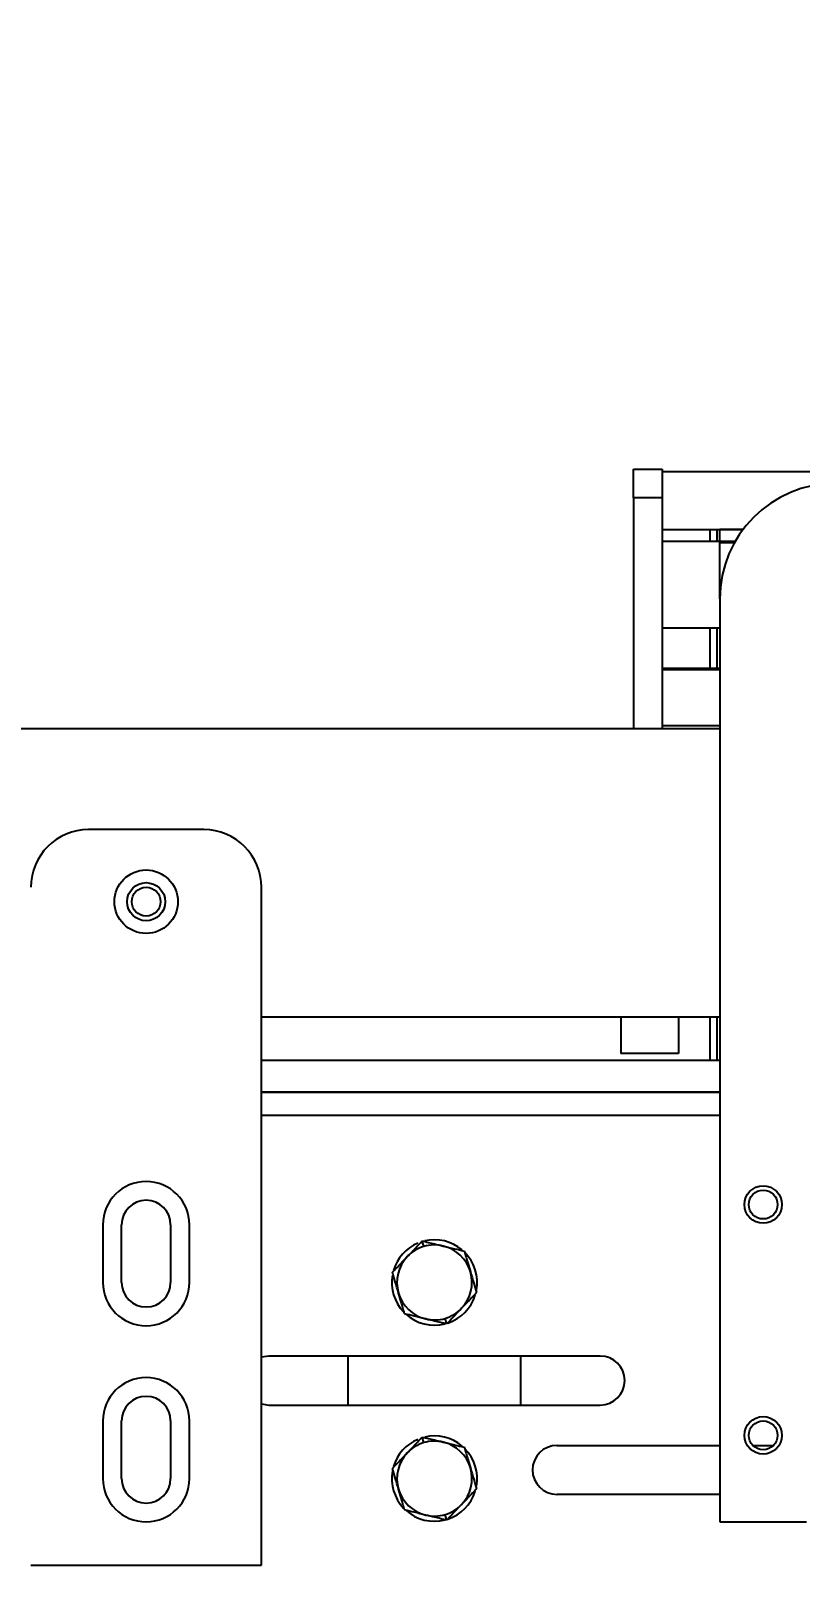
# Model space of a CAD drawing. Header units: millimetres. Extents: x 10 to 584, y 10 to 410.
# Drawn here: x 94.5 to 103.39, y 285.99 to 303.91 of the extents above; entities that cross this region are included whole.
import ezdxf

# ---------------------------------------------------------------- set-up
doc = ezdxf.new("R2010")
doc.units = ezdxf.units.MM
doc.layers.add('2', color=1, linetype='Continuous')
doc.styles.add('SLDTEXTSTYLE0', font='TXT', dxfattribs={"width": 0.7})
doc.dimstyles.new('SLDDIMSTYLE0', dxfattribs={"dimtxt": 3.5, "dimasz": 3.5, "dimexe": 0, "dimexo": 0.0625, "dimgap": 0.875, "dimtad": 1, "dimlfac": 15, "dimrnd": 1e-09, "dimzin": 12, "dimdsep": 46, "dimtxsty": 'SLDTEXTSTYLE0', "dimsah": 1, "dimcen": 0.09, "dimadec": 0, "dimazin": 3, "dimtfac": 1, "dimtofl": 0, "dimtmove": 0, "dimatfit": 3, "dimfxl": 0, "dimfrac": 2, "dimtolj": 1, "dimtzin": 12, "dimarcsym": 0})

# ---------------------------------------------------------------- blocks, each defined once
blk = doc.blocks.new('_D')
at = {"layer": '2', "color": 1}
for p, q in [((167.502, 346.778), (43.502, 346.778)), ((44.502, 346.778), (44.502, 225.845)), ((181.576, 225.845), (43.502, 225.845))]:
    blk.add_line(p, q, dxfattribs=at)
for points in [[(44.502, 346.778), (43.963, 343.278), (45.04, 343.278)], [(44.502, 225.845), (45.04, 229.345), (43.963, 229.345)]]:
    blk.add_solid(points, dxfattribs=at)
at = {"layer": '2', "color": 1, "insert": (39.99, 278.663), "char_height": 3.5, "attachment_point": 1, "rotation": 90, "style": 'SLDTEXTSTYLE0'}
blk.add_mtext('1814', dxfattribs=at)

msp = doc.modelspace()

# ---------------------------------------------------------------- linework, layer by layer
at = {"color": 7, "linetype": 'Continuous', "lineweight": 25}
for p, q in [((101.46849, 298.84498), (101.80183, 298.84498)), ((101.46849, 298.51165), (101.46849, 298.84498)), ((101.80183, 298.84498), (101.80183, 298.51165)), ((104.83516, 298.81165), (101.80183, 298.81165)), ((101.46849, 298.51165), (101.46849, 295.84498)), ((101.80183, 298.51165), (101.46849, 298.51165)), ((101.80183, 298.51165), (101.80183, 295.84498)), ((101.80183, 298.14498), (102.73516, 298.14498)), ((102.35516, 298.01165), (102.35516, 298.14498)), ((102.43516, 298.01165), (102.43516, 298.14498)), ((102.73516, 298.14498), (102.46849, 298.14498)), ((102.46849, 298.01165), (102.46849, 298.14498)), ((101.80183, 298.01165), (102.46849, 298.01165)), ((102.46849, 297.34498), (102.46849, 298.01165)), ((102.46849, 298.01165), (102.64712, 298.01165)), ((102.46849, 297.34498), (102.46849, 297.99165)), ((102.46849, 297.34498), (102.46849, 286.67831)), ((101.80183, 297.01165), (102.46849, 297.01165)), ((102.35516, 296.54498), (102.35516, 297.01165)), ((102.43516, 296.54498), (102.43516, 297.01165)), ((101.80183, 296.54498), (102.46849, 296.54498)), ((85.80183, 295.84498), (102.46849, 295.84498)), ((102.46849, 295.87831), (101.80183, 295.87831)), ((96.50183, 294.67832), (95.16849, 294.67832)), ((97.16849, 286.17832), (97.16849, 294.01165)), ((102.46849, 292.51165), (97.16849, 292.51165)), ((101.32227, 292.51165), (101.32227, 292.09165)), ((101.98894, 292.51165), (101.98894, 292.09165)), ((102.35516, 292.01165), (102.35516, 292.51165)), ((102.43516, 292.01165), (102.43516, 292.51165)), ((102.46849, 292.01165), (97.16849, 292.01165)), ((101.98894, 292.09165), (101.32227, 292.09165)), ((102.46849, 291.64498), (97.16849, 291.64498)), ((97.16849, 291.64498), (102.46849, 291.64498)), ((95.33516, 290.11165), (95.33516, 289.44498)), ((95.55183, 289.44498), (95.55183, 290.11165)), ((96.11849, 290.11165), (96.11849, 289.44498)), ((96.33516, 289.44498), (96.33516, 290.11165)), ((99.04584, 289.8606), (99.02687, 289.92489)), ((99.31012, 288.96507), (99.29114, 289.02937)), ((97.25183, 288.59498), (97.16849, 288.58245)), ((101.08516, 288.59498), (97.25183, 288.59498)), ((98.16849, 288.59498), (98.16849, 288.02832)), ((100.16849, 288.02832), (100.16849, 288.59498)), ((97.16849, 288.04085), (97.25183, 288.02832)), ((97.25183, 288.02832), (101.08516, 288.02832)), ((95.33516, 287.84498), (95.33516, 287.17832)), ((95.55183, 287.17832), (95.55183, 287.84498)), ((96.11849, 287.84498), (96.11849, 287.17832)), ((96.33516, 287.17832), (96.33516, 287.84498)), ((99.04584, 287.59393), (99.02687, 287.65823)), ((100.58516, 287.5617), (102.46849, 287.5617)), ((102.84942, 287.5617), (103.08757, 287.5617)), ((102.46849, 286.99503), (100.58516, 286.99503)), ((99.31012, 286.69841), (99.29114, 286.7627)), ((102.46849, 286.67831), (103.46849, 286.67831)), ((94.50183, 286.17832), (97.16849, 286.17832))]:
    msp.add_line(p, q, dxfattribs=at)
at = {"color": 59, "linetype": 'Continuous', "lineweight": 25}
for p, q in [((102.63581, 297.99165), (102.46849, 297.99165)), ((102.46849, 296.52498), (101.80183, 296.52498)), ((97.16849, 291.37831), (102.46849, 291.37831))]:
    msp.add_line(p, q, dxfattribs=at)
at = {"color": 7, "linetype": 'Continuous', "lineweight": 25}
for centre, radius in [((95.83516, 293.84498), 0.36667), ((95.83516, 293.84498), 0.22), ((95.83516, 293.84498), 0.16667), ((102.96849, 290.34498), 0.21667), ((102.96849, 290.34498), 0.16667), ((102.96849, 287.67831), 0.21667), ((102.96849, 287.67831), 0.16667)]:
    msp.add_circle(centre, radius, dxfattribs=at)
for centre, radius, start, end in [((103.80183, 297.34498), 1.33333, 90, 180), ((95.16849, 294.01165), 0.66667, 90, 180), ((96.50183, 294.01165), 0.66667, 0, 90), ((95.83516, 290.11165), 0.5, 0, 180), ((95.83516, 290.11165), 0.28333, 0, 180), ((99.16849, 289.44498), 0.49333, 113.191319, 163.668754), ((99.16849, 289.44498), 0.43333, 106.441619, 136.441619), ((99.16849, 289.44498), 0.43333, 76.441619, 106.441619), ((99.16849, 289.44498), 0.49333, 49.77249, 103.268301), ((99.16849, 289.44498), 0.43333, 16.441619, 76.441619), ((99.16849, 289.44498), 0.43333, 136.441619, 196.441619), ((99.16849, 289.44498), 0.49333, 349.761557, 44.510393), ((99.16849, 289.44498), 0.49333, 170.120463, 223.594656), ((99.16849, 289.44498), 0.43333, 316.441619, 16.441619), ((95.83516, 289.44498), 0.5, 180, 0), ((95.83516, 289.44498), 0.28333, 180, 0), ((99.16849, 289.44498), 0.43333, 196.441619, 256.441619), ((99.16849, 289.44498), 0.49333, 288.22981, 342.930424), ((99.16849, 289.44498), 0.43333, 286.441619, 316.441619), ((99.16849, 289.44498), 0.49333, 227.910523, 284.316481), ((99.16849, 289.44498), 0.43333, 256.441619, 286.441619), ((101.08516, 288.31165), 0.28333, 270, 90), ((95.83516, 287.84498), 0.5, 0, 180), ((95.83516, 287.84498), 0.28333, 0, 180), ((99.16849, 287.17832), 0.49333, 49.77249, 103.268301), ((99.16849, 287.17832), 0.49333, 113.191319, 163.668754), ((99.16849, 287.17832), 0.43333, 106.441619, 136.441619), ((99.16849, 287.17832), 0.43333, 76.441619, 106.441619), ((99.16849, 287.17832), 0.43333, 16.441619, 76.441619), ((99.16849, 287.17832), 0.49333, 349.761557, 44.510393), ((100.58516, 287.27837), 0.28333, 90, 270), ((99.16849, 287.17832), 0.43333, 136.441619, 196.441619), ((95.83516, 287.17832), 0.5, 180, 0), ((95.83516, 287.17832), 0.28333, 180, 0), ((99.16849, 287.17832), 0.49333, 170.120463, 223.594656), ((99.16849, 287.17832), 0.43333, 316.441619, 16.441619), ((99.16849, 287.17832), 0.43333, 196.441619, 256.441619), ((99.16849, 287.17832), 0.49333, 288.22981, 342.930424), ((99.16849, 287.17832), 0.49333, 227.910523, 284.316481), ((99.16849, 287.17832), 0.43333, 286.441619, 316.441619), ((99.16849, 287.17832), 0.43333, 256.441619, 286.441619)]:
    msp.add_arc(centre, radius, start, end, dxfattribs=at)
for points, knots in [([(98.85447, 289.74359), (98.88574, 289.77647), (98.94415, 289.83791), (99.00062, 289.89729), (99.02687, 289.92489)], [0, 0, 0, 0, 0.535250412, 1, 1, 1, 1]), ([(99.02687, 289.92489), (99.07336, 289.91368), (99.15324, 289.89442), (99.23564, 289.87455), (99.27008, 289.86624)], [0, 0, 0, 0, 0.58195288, 1, 1, 1, 1]), ([(99.27008, 289.86624), (99.31419, 289.8556), (99.39661, 289.83573), (99.47627, 289.81652), (99.51329, 289.80759)], [0, 0, 0, 0, 0.535250412, 1, 1, 1, 1]), ([(98.68207, 289.56229), (98.71502, 289.59694), (98.77164, 289.65649), (98.83005, 289.71791), (98.85447, 289.74359)], [0, 0, 0, 0, 0.58195288, 1, 1, 1, 1]), ([(99.51329, 289.80759), (99.52683, 289.76172), (99.55009, 289.68291), (99.57408, 289.60162), (99.58411, 289.56763)], [0, 0, 0, 0, 0.58195288, 1, 1, 1, 1]), ([(98.75288, 289.32233), (98.74004, 289.36585), (98.71604, 289.44716), (98.69285, 289.52576), (98.68207, 289.56229)], [0, 0, 0, 0, 0.535250412, 1, 1, 1, 1]), ([(99.58411, 289.56763), (99.59695, 289.52411), (99.62094, 289.4428), (99.64414, 289.36421), (99.65492, 289.32768)], [0, 0, 0, 0, 0.53525041, 1, 1, 1, 1]), ([(98.82369, 289.08238), (98.81016, 289.12824), (98.7869, 289.20706), (98.76291, 289.28835), (98.75288, 289.32233)], [0, 0, 0, 0, 0.581952875, 1, 1, 1, 1]), ([(99.65492, 289.32768), (99.62196, 289.29302), (99.56534, 289.23348), (99.50693, 289.17205), (99.48252, 289.14638)], [0, 0, 0, 0, 0.58195288, 1, 1, 1, 1]), ([(99.48252, 289.14638), (99.45125, 289.11349), (99.39283, 289.05206), (99.33636, 288.99267), (99.31012, 288.96507)], [0, 0, 0, 0, 0.535250412, 1, 1, 1, 1]), ([(99.0669, 289.02373), (99.02279, 289.03436), (98.94038, 289.05424), (98.86071, 289.07345), (98.82369, 289.08238)], [0, 0, 0, 0, 0.535250412, 1, 1, 1, 1]), ([(99.31012, 288.96507), (99.26363, 288.97629), (99.18375, 288.99555), (99.10135, 289.01542), (99.0669, 289.02373)], [0, 0, 0, 0, 0.58195288, 1, 1, 1, 1]), ([(98.85447, 287.47692), (98.88574, 287.50981), (98.94415, 287.57124), (99.00062, 287.63063), (99.02687, 287.65823)], [0, 0, 0, 0, 0.535250412, 1, 1, 1, 1]), ([(99.02687, 287.65823), (99.07336, 287.64702), (99.15324, 287.62775), (99.23564, 287.60788), (99.27008, 287.59957)], [0, 0, 0, 0, 0.58195288, 1, 1, 1, 1]), ([(99.27008, 287.59957), (99.31419, 287.58894), (99.39661, 287.56906), (99.47627, 287.54985), (99.51329, 287.54092)], [0, 0, 0, 0, 0.535250412, 1, 1, 1, 1]), ([(99.51329, 287.54092), (99.52683, 287.49506), (99.55009, 287.41624), (99.57408, 287.33495), (99.58411, 287.30097)], [0, 0, 0, 0, 0.58195288, 1, 1, 1, 1]), ([(98.68207, 287.29562), (98.71502, 287.33028), (98.77164, 287.38982), (98.83005, 287.45125), (98.85447, 287.47692)], [0, 0, 0, 0, 0.58195288, 1, 1, 1, 1]), ([(98.75288, 287.05567), (98.74004, 287.09919), (98.71604, 287.1805), (98.69285, 287.25909), (98.68207, 287.29562)], [0, 0, 0, 0, 0.535250412, 1, 1, 1, 1]), ([(99.58411, 287.30097), (99.59695, 287.25745), (99.62094, 287.17614), (99.64414, 287.09754), (99.65492, 287.06101)], [0, 0, 0, 0, 0.535250412, 1, 1, 1, 1]), ([(98.82369, 286.81571), (98.81016, 286.86158), (98.7869, 286.94039), (98.76291, 287.02168), (98.75288, 287.05567)], [0, 0, 0, 0, 0.581952875, 1, 1, 1, 1]), ([(99.65492, 287.06101), (99.62196, 287.02636), (99.56534, 286.96681), (99.50693, 286.90539), (99.48252, 286.87971)], [0, 0, 0, 0, 0.58195288, 1, 1, 1, 1]), ([(99.0669, 286.75706), (99.02279, 286.7677), (98.94038, 286.78757), (98.86071, 286.80678), (98.82369, 286.81571)], [0, 0, 0, 0, 0.535250412, 1, 1, 1, 1]), ([(99.48252, 286.87971), (99.45125, 286.84683), (99.39283, 286.78539), (99.33636, 286.72601), (99.31012, 286.69841)], [0, 0, 0, 0, 0.53525041, 1, 1, 1, 1]), ([(99.31012, 286.69841), (99.26363, 286.70962), (99.18375, 286.72888), (99.10135, 286.74875), (99.0669, 286.75706)], [0, 0, 0, 0, 0.58195288, 1, 1, 1, 1])]:
    msp.add_open_spline(points, degree=3, knots=knots, dxfattribs=at)

# ---------------------------------------------------------------- dimensions: what is measured, and where the dimension line sits
at = {"layer": '2', "color": 1}
dim = msp.add_linear_dim(base=(44.50183, 225.84498), p1=(168.50183, 346.77832), p2=(182.57616, 225.84498), angle=90, dimstyle='SLDDIMSTYLE0', dxfattribs=at)
dim.commit()
dim.dimension.update_dxf_attribs({"geometry": '_D', "text_midpoint": (44.50183, 284.48628), "dimtype": 160})

doc.saveas('drawing.dxf')
